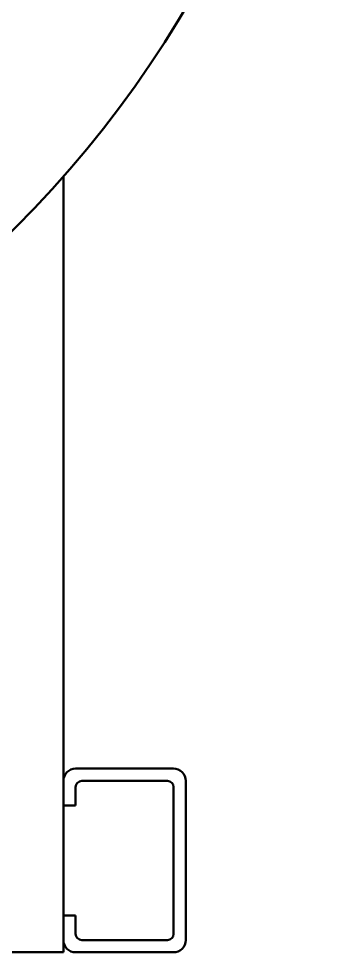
# Paper-space layout 'Layout1' of a CAD drawing. Header units: millimetres. Extents: x 198 to 1020, y 107 to 694.
# Drawn here: x 933.91 to 946.97, y 334.11 to 372.23 of the extents above; entities that cross this region are included whole.
import ezdxf

# ---------------------------------------------------------------- set-up
doc = ezdxf.new("R2010")
doc.units = ezdxf.units.MM
doc.header["$LTSCALE"] = 0.25
doc.layers.add('NET 05', color=130, linetype='Continuous', lineweight=50)

psp = doc.layouts.get("Layout1")

# ---------------------------------------------------------------- linework, layer by layer
at = {"layer": 'NET 05'}
for p, q in [((935.73221, 334.10765), (935.73221, 365.78896)), ((940.23221, 341.60765), (936.23221, 341.60765)), ((935.73221, 340.10765), (935.73221, 341.10765)), ((936.23221, 340.10765), (936.23221, 340.85765)), ((939.98221, 341.10765), (936.48221, 341.10765)), ((940.23221, 334.85765), (940.23221, 340.85765)), ((940.73221, 334.60765), (940.73221, 341.10765)), ((936.23221, 340.10765), (935.73221, 340.10765)), ((935.73221, 335.60765), (936.23221, 335.60765)), ((935.73221, 335.60765), (935.73221, 334.60765)), ((936.23221, 334.85765), (936.23221, 335.60765)), ((936.48221, 334.60765), (939.98221, 334.60765)), ((935.73221, 334.10765), (868.19836, 334.10765)), ((936.23221, 334.10765), (940.23221, 334.10765))]:
    psp.add_line(p, q, dxfattribs=at)
psp.add_circle((901.96529, 395.53446), 45, dxfattribs=at)
for centre, radius, start, end in [((936.23221, 341.10765), 0.5, 90, 180), ((940.23221, 341.10765), 0.5, 0, 90), ((936.48221, 340.85765), 0.25, 90, 180), ((939.98221, 340.85765), 0.25, 0, 90), ((936.48221, 334.85765), 0.25, 180, 270), ((939.98221, 334.85765), 0.25, 270, 0), ((936.23221, 334.60765), 0.5, 180, 270), ((940.23221, 334.60765), 0.5, 270, 0)]:
    psp.add_arc(centre, radius, start, end, dxfattribs=at)

doc.saveas('drawing.dxf')
